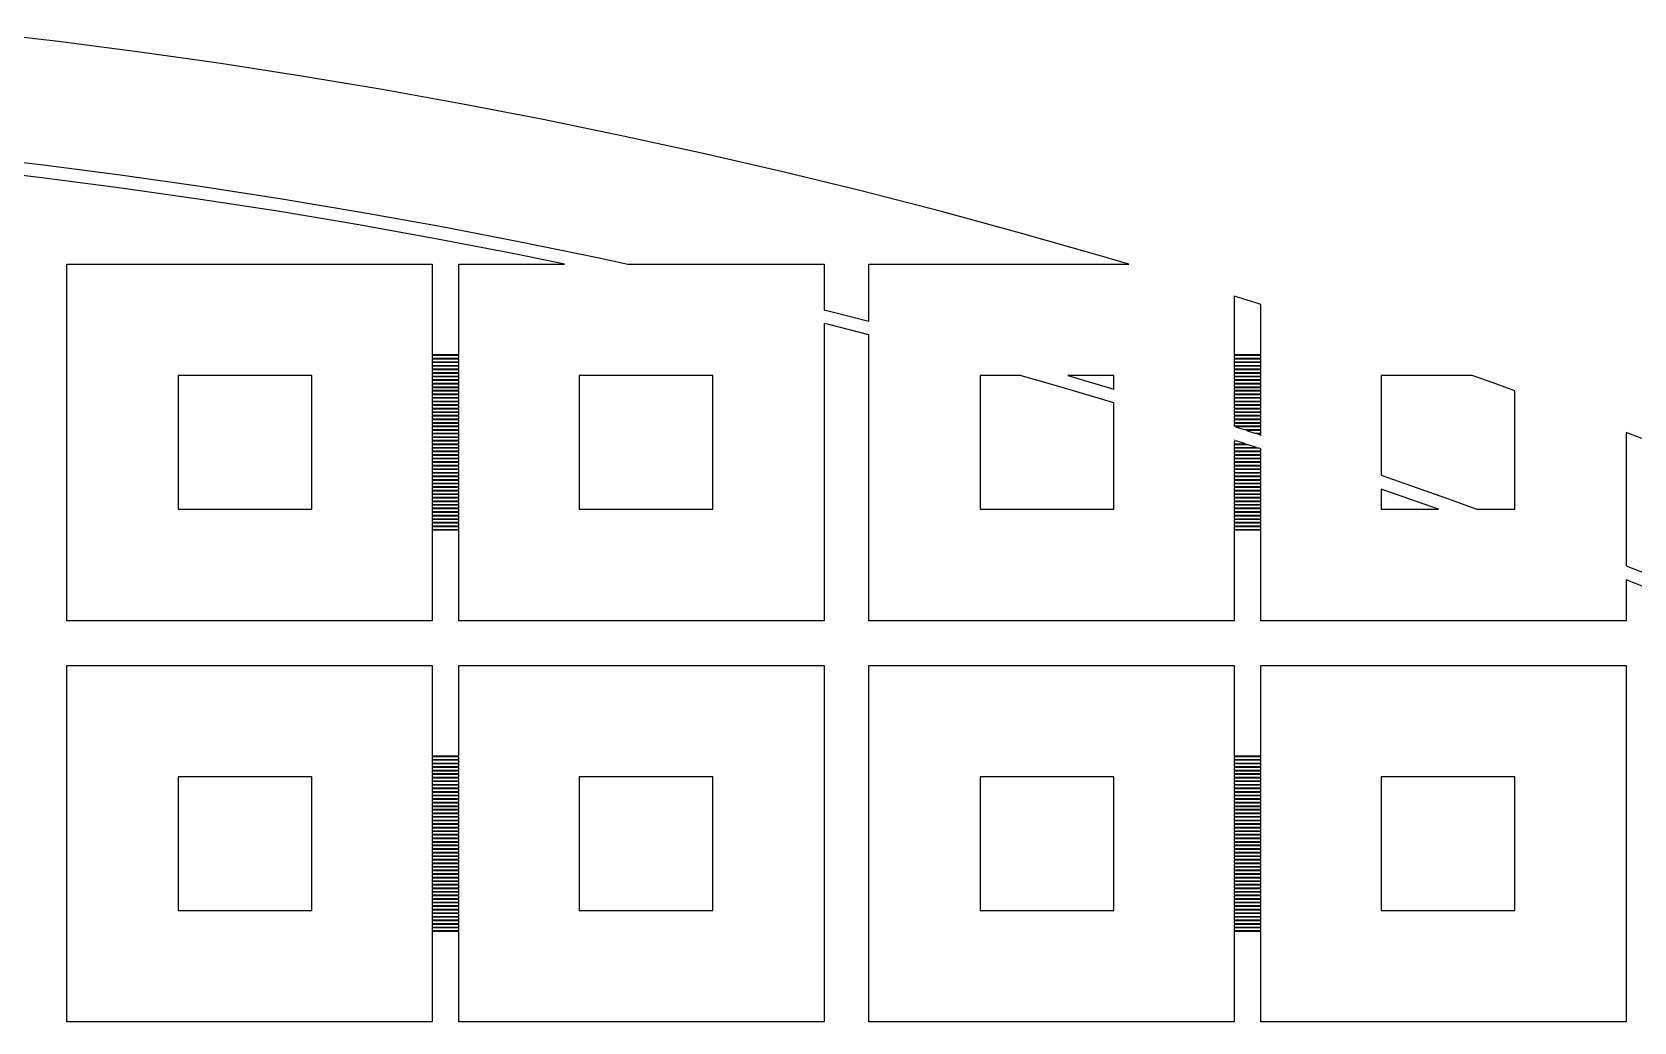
# Model space of a CAD drawing. Extents: x 40 to 187, y -3 to 150.
# Drawn here: x 119.5 to 137.88, y 138.31 to 149.66 of the extents above; entities that cross this region are included whole.
import ezdxf

# ---------------------------------------------------------------- set-up
doc = ezdxf.new("R2010")
doc.units = 0

msp = doc.modelspace()

# ---------------------------------------------------------------- linework, layer by layer
for p, q in [((119.805, 149.552), (118.873, 149.661)), ((120.736, 149.431), (119.805, 149.552)), ((121.666, 149.299), (120.736, 149.431)), ((122.593, 149.156), (121.666, 149.299)), ((123.519, 149.001), (122.593, 149.156)), ((124.443, 148.835), (123.519, 149.001)), ((125.365, 148.657), (124.443, 148.835)), ((126.285, 148.468), (125.365, 148.657)), ((127.202, 148.268), (126.285, 148.468)), ((118.716, 148.245), (119.631, 148.138)), ((128.117, 148.057), (127.202, 148.268)), ((119.612, 147.989), (118.699, 148.096)), ((120.524, 147.871), (119.612, 147.989)), ((119.631, 148.138), (120.544, 148.019)), ((120.544, 148.019), (121.457, 147.89)), ((129.029, 147.835), (128.117, 148.057)), ((121.435, 147.741), (120.524, 147.871)), ((121.457, 147.89), (122.367, 147.749)), ((129.938, 147.601), (129.029, 147.835)), ((122.343, 147.601), (121.435, 147.741)), ((122.367, 147.749), (123.276, 147.597)), ((123.25, 147.449), (122.343, 147.601)), ((124.155, 147.286), (123.25, 147.449)), ((123.276, 147.597), (124.183, 147.434)), ((130.844, 147.356), (129.938, 147.601)), ((125.058, 147.113), (124.155, 147.286)), ((124.183, 147.434), (125.087, 147.26)), ((125.087, 147.26), (125.99, 147.074)), ((131.748, 147.1), (130.844, 147.356)), ((125.612, 146.999), (125.058, 147.113)), ((125.99, 147.074), (126.336, 146.999)), ((132.089, 146.999), (131.748, 147.1)), ((119.9, 142.908), (119.9, 146.999)), ((119.9, 146.999), (124.093, 146.999)), ((124.093, 146.999), (124.093, 145.961)), ((124.399, 145.961), (124.399, 146.999)), ((124.399, 146.999), (125.612, 146.999)), ((126.336, 146.999), (128.592, 146.999)), ((128.592, 146.999), (128.592, 146.474)), ((129.103, 146.999), (132.089, 146.999)), ((129.103, 146.344), (129.103, 146.999)), ((133.544, 146.555), (133.296, 146.632)), ((133.296, 146.632), (133.296, 145.961)), ((133.603, 146.536), (133.544, 146.555)), ((133.603, 145.961), (133.603, 146.536)), ((128.592, 146.474), (128.683, 146.452)), ((128.683, 146.452), (129.103, 146.344)), ((128.646, 146.307), (128.592, 146.32)), ((128.592, 146.32), (128.592, 142.908)), ((129.103, 146.189), (128.646, 146.307)), ((129.103, 142.908), (129.103, 146.189)), ((124.093, 145.961), (124.399, 145.961)), ((124.399, 145.951), (124.093, 145.951)), ((124.093, 145.951), (124.093, 145.92)), ((124.093, 145.92), (124.399, 145.92)), ((124.399, 145.91), (124.093, 145.91)), ((124.093, 145.91), (124.093, 145.879)), ((124.093, 145.879), (124.399, 145.879)), ((124.399, 145.869), (124.093, 145.869)), ((124.093, 145.869), (124.093, 145.838)), ((124.093, 145.838), (124.399, 145.838)), ((124.399, 145.828), (124.093, 145.828)), ((124.093, 145.828), (124.093, 145.797)), ((124.093, 145.797), (124.399, 145.797)), ((124.399, 145.787), (124.093, 145.787)), ((124.093, 145.787), (124.093, 145.756)), ((124.399, 145.92), (124.399, 145.951)), ((124.399, 145.879), (124.399, 145.91)), ((124.399, 145.838), (124.399, 145.869)), ((124.399, 145.797), (124.399, 145.828)), ((124.399, 145.756), (124.399, 145.787)), ((133.296, 145.961), (133.603, 145.961)), ((133.603, 145.951), (133.296, 145.951)), ((133.296, 145.951), (133.296, 145.92)), ((133.296, 145.92), (133.603, 145.92)), ((133.603, 145.91), (133.296, 145.91)), ((133.296, 145.91), (133.296, 145.879)), ((133.296, 145.879), (133.603, 145.879)), ((133.603, 145.869), (133.296, 145.869)), ((133.296, 145.869), (133.296, 145.838)), ((133.296, 145.838), (133.603, 145.838)), ((133.603, 145.828), (133.296, 145.828)), ((133.296, 145.828), (133.296, 145.797)), ((133.296, 145.797), (133.603, 145.797)), ((133.603, 145.787), (133.296, 145.787)), ((133.296, 145.787), (133.296, 145.756)), ((133.603, 145.92), (133.603, 145.951)), ((133.603, 145.879), (133.603, 145.91)), ((133.603, 145.838), (133.603, 145.869)), ((133.603, 145.797), (133.603, 145.828)), ((133.603, 145.756), (133.603, 145.787)), ((122.712, 145.72), (121.178, 145.72)), ((121.178, 145.72), (121.178, 144.187)), ((122.712, 144.187), (122.712, 145.72)), ((124.093, 145.756), (124.399, 145.756)), ((124.399, 145.746), (124.093, 145.746)), ((124.093, 145.746), (124.093, 145.715)), ((124.093, 145.715), (124.399, 145.715)), ((124.399, 145.705), (124.093, 145.705)), ((124.093, 145.705), (124.093, 145.674)), ((124.093, 145.674), (124.399, 145.674)), ((124.399, 145.664), (124.093, 145.664)), ((124.093, 145.664), (124.093, 145.634)), ((124.093, 145.634), (124.399, 145.634)), ((124.399, 145.623), (124.093, 145.623)), ((124.093, 145.623), (124.093, 145.593)), ((124.399, 145.715), (124.399, 145.746)), ((124.399, 145.674), (124.399, 145.705)), ((124.399, 145.634), (124.399, 145.664)), ((124.399, 145.593), (124.399, 145.623)), ((127.314, 145.72), (125.78, 145.72)), ((125.78, 145.72), (125.78, 144.187)), ((127.314, 144.187), (127.314, 145.72)), ((130.839, 145.72), (130.381, 145.72)), ((130.381, 145.72), (130.381, 144.187)), ((131.309, 145.587), (130.839, 145.72)), ((131.915, 145.72), (131.388, 145.72)), ((131.388, 145.72), (131.915, 145.564)), ((131.915, 145.564), (131.915, 145.72)), ((133.296, 145.756), (133.603, 145.756)), ((133.603, 145.746), (133.296, 145.746)), ((133.296, 145.746), (133.296, 145.715)), ((133.296, 145.715), (133.603, 145.715)), ((133.603, 145.705), (133.296, 145.705)), ((133.296, 145.705), (133.296, 145.674)), ((133.296, 145.674), (133.603, 145.674)), ((133.603, 145.664), (133.296, 145.664)), ((133.296, 145.664), (133.296, 145.634)), ((133.296, 145.634), (133.603, 145.634)), ((133.603, 145.623), (133.296, 145.623)), ((133.296, 145.623), (133.296, 145.593)), ((133.603, 145.715), (133.603, 145.746)), ((133.603, 145.674), (133.603, 145.705)), ((133.603, 145.634), (133.603, 145.664)), ((133.603, 145.593), (133.603, 145.623)), ((136.027, 145.72), (134.983, 145.72)), ((134.983, 145.72), (134.983, 144.577)), ((136.213, 145.655), (136.027, 145.72)), ((136.517, 145.544), (136.213, 145.655)), ((124.093, 145.593), (124.399, 145.593)), ((124.399, 145.582), (124.093, 145.582)), ((124.093, 145.582), (124.093, 145.552)), ((124.093, 145.552), (124.399, 145.552)), ((124.399, 145.542), (124.093, 145.542)), ((124.093, 145.542), (124.093, 145.511)), ((124.093, 145.511), (124.399, 145.511)), ((124.399, 145.501), (124.093, 145.501)), ((124.093, 145.501), (124.093, 145.47)), ((124.093, 145.47), (124.399, 145.47)), ((124.399, 145.46), (124.093, 145.46)), ((124.093, 145.46), (124.093, 145.429)), ((124.093, 145.429), (124.399, 145.429)), ((124.399, 145.419), (124.093, 145.419)), ((124.093, 145.419), (124.093, 145.388)), ((124.399, 145.552), (124.399, 145.582)), ((124.399, 145.511), (124.399, 145.542)), ((124.399, 145.47), (124.399, 145.501)), ((124.399, 145.429), (124.399, 145.46)), ((124.399, 145.388), (124.399, 145.419)), ((131.915, 145.408), (131.309, 145.587)), ((133.296, 145.593), (133.603, 145.593)), ((133.603, 145.582), (133.296, 145.582)), ((133.296, 145.582), (133.296, 145.552)), ((133.296, 145.552), (133.603, 145.552)), ((133.603, 145.542), (133.296, 145.542)), ((133.296, 145.542), (133.296, 145.511)), ((133.296, 145.511), (133.603, 145.511)), ((133.603, 145.501), (133.296, 145.501)), ((133.296, 145.501), (133.296, 145.47)), ((133.296, 145.47), (133.603, 145.47)), ((133.603, 145.46), (133.296, 145.46)), ((133.296, 145.46), (133.296, 145.429)), ((133.296, 145.429), (133.603, 145.429)), ((133.603, 145.419), (133.296, 145.419)), ((133.296, 145.419), (133.296, 145.388)), ((133.603, 145.552), (133.603, 145.582)), ((133.603, 145.511), (133.603, 145.542)), ((133.603, 145.47), (133.603, 145.501)), ((133.603, 145.429), (133.603, 145.46)), ((133.603, 145.388), (133.603, 145.419)), ((136.517, 144.187), (136.517, 145.544)), ((124.093, 145.388), (124.399, 145.388)), ((124.399, 145.378), (124.093, 145.378)), ((124.093, 145.378), (124.093, 145.347)), ((124.093, 145.347), (124.399, 145.347)), ((124.399, 145.337), (124.093, 145.337)), ((124.093, 145.337), (124.093, 145.306)), ((124.093, 145.306), (124.399, 145.306)), ((124.399, 145.296), (124.093, 145.296)), ((124.093, 145.296), (124.093, 145.265)), ((124.093, 145.265), (124.399, 145.265)), ((124.399, 145.255), (124.093, 145.255)), ((124.093, 145.255), (124.093, 145.225)), ((124.399, 145.347), (124.399, 145.378)), ((124.399, 145.306), (124.399, 145.337)), ((124.399, 145.265), (124.399, 145.296)), ((124.399, 145.225), (124.399, 145.255)), ((131.915, 144.187), (131.915, 145.408)), ((133.296, 145.388), (133.603, 145.388)), ((133.603, 145.378), (133.296, 145.378)), ((133.296, 145.378), (133.296, 145.347)), ((133.296, 145.347), (133.603, 145.347)), ((133.603, 145.337), (133.296, 145.337)), ((133.296, 145.337), (133.296, 145.306)), ((133.296, 145.306), (133.603, 145.306)), ((133.603, 145.296), (133.296, 145.296)), ((133.296, 145.296), (133.296, 145.265)), ((133.296, 145.265), (133.603, 145.265)), ((133.603, 145.255), (133.296, 145.255)), ((133.296, 145.255), (133.296, 145.225)), ((133.603, 145.347), (133.603, 145.378)), ((133.603, 145.306), (133.603, 145.337)), ((133.603, 145.265), (133.603, 145.296)), ((133.603, 145.225), (133.603, 145.255)), ((124.093, 145.225), (124.399, 145.225)), ((124.399, 145.214), (124.093, 145.214)), ((124.093, 145.214), (124.093, 145.184)), ((124.093, 145.184), (124.399, 145.184)), ((124.399, 145.173), (124.093, 145.173)), ((124.093, 145.173), (124.093, 145.143)), ((124.093, 145.143), (124.399, 145.143)), ((124.399, 145.132), (124.093, 145.132)), ((124.093, 145.132), (124.093, 145.102)), ((124.093, 145.102), (124.399, 145.102)), ((124.399, 145.092), (124.093, 145.092)), ((124.093, 145.092), (124.093, 145.061)), ((124.093, 145.061), (124.399, 145.061)), ((124.399, 145.051), (124.093, 145.051)), ((124.093, 145.051), (124.093, 145.02)), ((124.399, 145.184), (124.399, 145.214)), ((124.399, 145.143), (124.399, 145.173)), ((124.399, 145.102), (124.399, 145.132)), ((124.399, 145.061), (124.399, 145.092)), ((124.399, 145.02), (124.399, 145.051)), ((133.296, 145.225), (133.603, 145.225)), ((133.603, 145.214), (133.296, 145.214)), ((133.296, 145.214), (133.296, 145.184)), ((133.296, 145.184), (133.603, 145.184)), ((133.603, 145.173), (133.296, 145.173)), ((133.296, 145.173), (133.296, 145.143)), ((133.296, 145.143), (133.603, 145.143)), ((133.603, 145.132), (133.312, 145.132)), ((133.312, 145.132), (133.407, 145.102)), ((133.407, 145.102), (133.603, 145.102)), ((133.603, 145.092), (133.439, 145.092)), ((133.439, 145.092), (133.533, 145.061)), ((133.533, 145.061), (133.603, 145.061)), ((133.603, 145.051), (133.565, 145.051)), ((133.565, 145.051), (133.603, 145.038)), ((133.603, 145.184), (133.603, 145.214)), ((133.603, 145.143), (133.603, 145.173)), ((133.603, 145.102), (133.603, 145.132)), ((133.603, 145.061), (133.603, 145.092)), ((133.603, 145.038), (133.603, 145.051)), ((137.973, 145.001), (137.795, 145.068)), ((137.795, 145.068), (137.795, 143.54)), ((124.093, 145.02), (124.399, 145.02)), ((124.399, 145.01), (124.093, 145.01)), ((124.093, 145.01), (124.093, 144.979)), ((124.093, 144.979), (124.399, 144.979)), ((124.399, 144.969), (124.093, 144.969)), ((124.093, 144.969), (124.093, 144.938)), ((124.093, 144.938), (124.399, 144.938)), ((124.399, 144.928), (124.093, 144.928)), ((124.093, 144.928), (124.093, 144.897)), ((124.093, 144.897), (124.399, 144.897)), ((124.399, 144.887), (124.093, 144.887)), ((124.093, 144.887), (124.093, 144.856)), ((124.399, 144.979), (124.399, 145.01)), ((124.399, 144.938), (124.399, 144.969)), ((124.399, 144.897), (124.399, 144.928)), ((124.399, 144.856), (124.399, 144.887)), ((133.296, 144.98), (133.296, 144.979)), ((133.299, 144.979), (133.296, 144.98)), ((133.296, 144.979), (133.299, 144.979)), ((133.331, 144.969), (133.296, 144.969)), ((133.296, 144.969), (133.296, 144.938)), ((133.296, 144.938), (133.425, 144.938)), ((133.457, 144.928), (133.296, 144.928)), ((133.296, 144.928), (133.296, 144.897)), ((133.296, 144.897), (133.552, 144.897)), ((133.583, 144.887), (133.296, 144.887)), ((133.296, 144.887), (133.296, 144.856)), ((133.425, 144.938), (133.331, 144.969)), ((133.552, 144.897), (133.457, 144.928)), ((133.603, 144.881), (133.583, 144.887)), ((133.603, 144.856), (133.603, 144.881)), ((124.093, 144.856), (124.399, 144.856)), ((124.399, 144.846), (124.093, 144.846)), ((124.093, 144.846), (124.093, 144.815)), ((124.093, 144.815), (124.399, 144.815)), ((124.399, 144.805), (124.093, 144.805)), ((124.093, 144.805), (124.093, 144.775)), ((124.093, 144.775), (124.399, 144.775)), ((124.399, 144.764), (124.093, 144.764)), ((124.093, 144.764), (124.093, 144.734)), ((124.093, 144.734), (124.399, 144.734)), ((124.399, 144.723), (124.093, 144.723)), ((124.093, 144.723), (124.093, 144.693)), ((124.093, 144.693), (124.399, 144.693)), ((124.399, 144.683), (124.093, 144.683)), ((124.093, 144.683), (124.093, 144.652)), ((124.399, 144.815), (124.399, 144.846)), ((124.399, 144.775), (124.399, 144.805)), ((124.399, 144.734), (124.399, 144.764)), ((124.399, 144.693), (124.399, 144.723)), ((124.399, 144.652), (124.399, 144.683)), ((133.296, 144.856), (133.603, 144.856)), ((133.603, 144.846), (133.296, 144.846)), ((133.296, 144.846), (133.296, 144.815)), ((133.296, 144.815), (133.603, 144.815)), ((133.603, 144.805), (133.296, 144.805)), ((133.296, 144.805), (133.296, 144.775)), ((133.296, 144.775), (133.603, 144.775)), ((133.603, 144.764), (133.296, 144.764)), ((133.296, 144.764), (133.296, 144.734)), ((133.296, 144.734), (133.603, 144.734)), ((133.603, 144.723), (133.296, 144.723)), ((133.296, 144.723), (133.296, 144.693)), ((133.296, 144.693), (133.603, 144.693)), ((133.603, 144.683), (133.296, 144.683)), ((133.296, 144.683), (133.296, 144.652)), ((133.603, 144.815), (133.603, 144.846)), ((133.603, 144.775), (133.603, 144.805)), ((133.603, 144.734), (133.603, 144.764)), ((133.603, 144.693), (133.603, 144.723)), ((133.603, 144.652), (133.603, 144.683)), ((124.093, 144.652), (124.399, 144.652)), ((124.399, 144.642), (124.093, 144.642)), ((124.093, 144.642), (124.093, 144.611)), ((124.093, 144.611), (124.399, 144.611)), ((124.399, 144.601), (124.093, 144.601)), ((124.093, 144.601), (124.093, 144.57)), ((124.093, 144.57), (124.399, 144.57)), ((124.399, 144.56), (124.093, 144.56)), ((124.093, 144.56), (124.093, 144.529)), ((124.093, 144.529), (124.399, 144.529)), ((124.399, 144.519), (124.093, 144.519)), ((124.093, 144.519), (124.093, 144.488)), ((124.399, 144.611), (124.399, 144.642)), ((124.399, 144.57), (124.399, 144.601)), ((124.399, 144.529), (124.399, 144.56)), ((124.399, 144.488), (124.399, 144.519)), ((133.296, 144.652), (133.603, 144.652)), ((133.603, 144.642), (133.296, 144.642)), ((133.296, 144.642), (133.296, 144.611)), ((133.296, 144.611), (133.603, 144.611)), ((133.603, 144.601), (133.296, 144.601)), ((133.296, 144.601), (133.296, 144.57)), ((133.296, 144.57), (133.603, 144.57)), ((133.603, 144.56), (133.296, 144.56)), ((133.296, 144.56), (133.296, 144.529)), ((133.296, 144.529), (133.603, 144.529)), ((133.603, 144.519), (133.296, 144.519)), ((133.296, 144.519), (133.296, 144.488)), ((133.603, 144.611), (133.603, 144.642)), ((133.603, 144.57), (133.603, 144.601)), ((133.603, 144.529), (133.603, 144.56)), ((133.603, 144.488), (133.603, 144.519)), ((134.983, 144.577), (135.733, 144.314)), ((124.093, 144.488), (124.399, 144.488)), ((124.399, 144.478), (124.093, 144.478)), ((124.093, 144.478), (124.093, 144.447)), ((124.093, 144.447), (124.399, 144.447)), ((124.399, 144.437), (124.093, 144.437)), ((124.093, 144.437), (124.093, 144.406)), ((124.093, 144.406), (124.399, 144.406)), ((124.399, 144.396), (124.093, 144.396)), ((124.093, 144.396), (124.093, 144.366)), ((124.093, 144.366), (124.399, 144.366)), ((124.399, 144.355), (124.093, 144.355)), ((124.093, 144.355), (124.093, 144.325)), ((124.093, 144.325), (124.399, 144.325)), ((124.399, 144.314), (124.093, 144.314)), ((124.093, 144.314), (124.093, 144.284)), ((124.399, 144.447), (124.399, 144.478)), ((124.399, 144.406), (124.399, 144.437)), ((124.399, 144.366), (124.399, 144.396)), ((124.399, 144.325), (124.399, 144.355)), ((124.399, 144.284), (124.399, 144.314)), ((133.296, 144.488), (133.603, 144.488)), ((133.603, 144.478), (133.296, 144.478)), ((133.296, 144.478), (133.296, 144.447)), ((133.296, 144.447), (133.603, 144.447)), ((133.603, 144.437), (133.296, 144.437)), ((133.296, 144.437), (133.296, 144.406)), ((133.296, 144.406), (133.603, 144.406)), ((133.603, 144.396), (133.296, 144.396)), ((133.296, 144.396), (133.296, 144.366)), ((133.296, 144.366), (133.603, 144.366)), ((133.603, 144.355), (133.296, 144.355)), ((133.296, 144.355), (133.296, 144.325)), ((133.296, 144.325), (133.603, 144.325)), ((133.603, 144.314), (133.296, 144.314)), ((133.296, 144.314), (133.296, 144.284)), ((133.603, 144.447), (133.603, 144.478)), ((133.603, 144.406), (133.603, 144.437)), ((133.603, 144.366), (133.603, 144.396)), ((133.603, 144.325), (133.603, 144.355)), ((133.603, 144.284), (133.603, 144.314)), ((134.983, 144.418), (134.983, 144.187)), ((135.642, 144.187), (134.983, 144.418)), ((135.733, 144.314), (136.081, 144.187)), ((121.178, 144.187), (122.712, 144.187)), ((124.093, 144.284), (124.399, 144.284)), ((124.399, 144.274), (124.093, 144.274)), ((124.093, 144.274), (124.093, 144.243)), ((124.093, 144.243), (124.399, 144.243)), ((124.399, 144.233), (124.093, 144.233)), ((124.093, 144.233), (124.093, 144.202)), ((124.093, 144.202), (124.399, 144.202)), ((124.399, 144.192), (124.093, 144.192)), ((124.093, 144.192), (124.093, 144.161)), ((124.093, 144.161), (124.399, 144.161)), ((124.399, 144.151), (124.093, 144.151)), ((124.093, 144.151), (124.093, 144.12)), ((124.399, 144.243), (124.399, 144.274)), ((124.399, 144.202), (124.399, 144.233)), ((124.399, 144.161), (124.399, 144.192)), ((124.399, 144.12), (124.399, 144.151)), ((125.78, 144.187), (127.314, 144.187)), ((130.381, 144.187), (131.915, 144.187)), ((133.296, 144.284), (133.603, 144.284)), ((133.603, 144.274), (133.296, 144.274)), ((133.296, 144.274), (133.296, 144.243)), ((133.296, 144.243), (133.603, 144.243)), ((133.603, 144.233), (133.296, 144.233)), ((133.296, 144.233), (133.296, 144.202)), ((133.296, 144.202), (133.603, 144.202)), ((133.603, 144.192), (133.296, 144.192)), ((133.296, 144.192), (133.296, 144.161)), ((133.296, 144.161), (133.603, 144.161)), ((133.603, 144.151), (133.296, 144.151)), ((133.296, 144.151), (133.296, 144.12)), ((133.603, 144.243), (133.603, 144.274)), ((133.603, 144.202), (133.603, 144.233)), ((133.603, 144.161), (133.603, 144.192)), ((133.603, 144.12), (133.603, 144.151)), ((134.983, 144.187), (135.642, 144.187)), ((136.081, 144.187), (136.517, 144.187)), ((124.093, 144.12), (124.399, 144.12)), ((124.399, 144.11), (124.093, 144.11)), ((124.093, 144.11), (124.093, 144.079)), ((124.093, 144.079), (124.399, 144.079)), ((124.399, 144.069), (124.093, 144.069)), ((124.093, 144.069), (124.093, 144.038)), ((124.093, 144.038), (124.399, 144.038)), ((124.399, 144.028), (124.093, 144.028)), ((124.093, 144.028), (124.093, 143.997)), ((124.093, 143.997), (124.399, 143.997)), ((124.399, 143.987), (124.093, 143.987)), ((124.093, 143.987), (124.093, 143.957)), ((124.093, 143.957), (124.399, 143.957)), ((124.399, 143.946), (124.093, 143.946)), ((124.093, 143.946), (124.093, 142.908)), ((124.399, 144.079), (124.399, 144.11)), ((124.399, 144.038), (124.399, 144.069)), ((124.399, 143.997), (124.399, 144.028)), ((124.399, 143.957), (124.399, 143.987)), ((124.399, 142.908), (124.399, 143.946)), ((133.296, 144.12), (133.603, 144.12)), ((133.603, 144.11), (133.296, 144.11)), ((133.296, 144.11), (133.296, 144.079)), ((133.296, 144.079), (133.603, 144.079)), ((133.603, 144.069), (133.296, 144.069)), ((133.296, 144.069), (133.296, 144.038)), ((133.296, 144.038), (133.603, 144.038)), ((133.603, 144.028), (133.296, 144.028)), ((133.296, 144.028), (133.296, 143.997)), ((133.296, 143.997), (133.603, 143.997)), ((133.603, 143.987), (133.296, 143.987)), ((133.296, 143.987), (133.296, 143.957)), ((133.296, 143.957), (133.603, 143.957)), ((133.603, 143.946), (133.296, 143.946)), ((133.296, 143.946), (133.296, 142.908)), ((133.603, 144.079), (133.603, 144.11)), ((133.603, 144.038), (133.603, 144.069)), ((133.603, 143.997), (133.603, 144.028)), ((133.603, 143.957), (133.603, 143.987)), ((133.603, 142.908), (133.603, 143.946)), ((137.795, 143.54), (138.307, 143.339)), ((138.262, 143.196), (137.795, 143.379)), ((137.795, 143.379), (137.795, 142.908)), ((124.093, 142.908), (119.9, 142.908)), ((128.592, 142.908), (124.399, 142.908)), ((133.296, 142.908), (129.103, 142.908)), ((137.795, 142.908), (133.603, 142.908)), ((119.9, 138.307), (119.9, 142.397)), ((119.9, 142.397), (124.093, 142.397)), ((124.093, 142.397), (124.093, 141.359)), ((124.399, 141.359), (124.399, 142.397)), ((124.399, 142.397), (128.592, 142.397)), ((128.592, 142.397), (128.592, 138.307)), ((129.103, 138.307), (129.103, 142.397)), ((129.103, 142.397), (133.296, 142.397)), ((133.296, 142.397), (133.296, 141.359)), ((133.603, 141.359), (133.603, 142.397)), ((133.603, 142.397), (137.795, 142.397)), ((137.795, 142.397), (137.795, 138.307)), ((124.093, 141.359), (124.399, 141.359)), ((124.399, 141.349), (124.093, 141.349)), ((124.093, 141.349), (124.093, 141.318)), ((124.093, 141.318), (124.399, 141.318)), ((124.399, 141.308), (124.093, 141.308)), ((124.093, 141.308), (124.093, 141.277)), ((124.093, 141.277), (124.399, 141.277)), ((124.399, 141.267), (124.093, 141.267)), ((124.093, 141.267), (124.093, 141.236)), ((124.093, 141.236), (124.399, 141.236)), ((124.399, 141.226), (124.093, 141.226)), ((124.093, 141.226), (124.093, 141.195)), ((124.093, 141.195), (124.399, 141.195)), ((124.399, 141.318), (124.399, 141.349)), ((124.399, 141.277), (124.399, 141.308)), ((124.399, 141.236), (124.399, 141.267)), ((124.399, 141.195), (124.399, 141.226)), ((133.296, 141.359), (133.603, 141.359)), ((133.603, 141.349), (133.296, 141.349)), ((133.296, 141.349), (133.296, 141.318)), ((133.296, 141.318), (133.603, 141.318)), ((133.603, 141.308), (133.296, 141.308)), ((133.296, 141.308), (133.296, 141.277)), ((133.296, 141.277), (133.603, 141.277)), ((133.603, 141.267), (133.296, 141.267)), ((133.296, 141.267), (133.296, 141.236)), ((133.296, 141.236), (133.603, 141.236)), ((133.603, 141.226), (133.296, 141.226)), ((133.296, 141.226), (133.296, 141.195)), ((133.296, 141.195), (133.603, 141.195)), ((133.603, 141.318), (133.603, 141.349)), ((133.603, 141.277), (133.603, 141.308)), ((133.603, 141.236), (133.603, 141.267)), ((133.603, 141.195), (133.603, 141.226)), ((122.712, 141.119), (121.178, 141.119)), ((121.178, 141.119), (121.178, 139.585)), ((122.712, 139.585), (122.712, 141.119)), ((124.399, 141.185), (124.093, 141.185)), ((124.093, 141.185), (124.093, 141.155)), ((124.093, 141.155), (124.399, 141.155)), ((124.399, 141.144), (124.093, 141.144)), ((124.093, 141.144), (124.093, 141.114)), ((124.093, 141.114), (124.399, 141.114)), ((124.399, 141.103), (124.093, 141.103)), ((124.093, 141.103), (124.093, 141.073)), ((124.093, 141.073), (124.399, 141.073)), ((124.399, 141.063), (124.093, 141.063)), ((124.093, 141.063), (124.093, 141.032)), ((124.093, 141.032), (124.399, 141.032)), ((124.399, 141.022), (124.093, 141.022)), ((124.093, 141.022), (124.093, 140.991)), ((124.399, 141.155), (124.399, 141.185)), ((124.399, 141.114), (124.399, 141.144)), ((124.399, 141.073), (124.399, 141.103)), ((124.399, 141.032), (124.399, 141.063)), ((124.399, 140.991), (124.399, 141.022)), ((127.314, 141.119), (125.78, 141.119)), ((125.78, 141.119), (125.78, 139.585)), ((127.314, 139.585), (127.314, 141.119)), ((131.915, 141.119), (130.381, 141.119)), ((130.381, 141.119), (130.381, 139.585)), ((131.915, 139.585), (131.915, 141.119)), ((133.603, 141.185), (133.296, 141.185)), ((133.296, 141.185), (133.296, 141.155)), ((133.296, 141.155), (133.603, 141.155)), ((133.603, 141.144), (133.296, 141.144)), ((133.296, 141.144), (133.296, 141.114)), ((133.296, 141.114), (133.603, 141.114)), ((133.603, 141.103), (133.296, 141.103)), ((133.296, 141.103), (133.296, 141.073)), ((133.296, 141.073), (133.603, 141.073)), ((133.603, 141.063), (133.296, 141.063)), ((133.296, 141.063), (133.296, 141.032)), ((133.296, 141.032), (133.603, 141.032)), ((133.603, 141.022), (133.296, 141.022)), ((133.296, 141.022), (133.296, 140.991)), ((133.603, 141.155), (133.603, 141.185)), ((133.603, 141.114), (133.603, 141.144)), ((133.603, 141.073), (133.603, 141.103)), ((133.603, 141.032), (133.603, 141.063)), ((133.603, 140.991), (133.603, 141.022)), ((136.517, 141.119), (134.983, 141.119)), ((134.983, 141.119), (134.983, 139.585)), ((136.517, 139.585), (136.517, 141.119)), ((124.093, 140.991), (124.399, 140.991)), ((124.399, 140.981), (124.093, 140.981)), ((124.093, 140.981), (124.093, 140.95)), ((124.093, 140.95), (124.399, 140.95)), ((124.399, 140.94), (124.093, 140.94)), ((124.093, 140.94), (124.093, 140.909)), ((124.093, 140.909), (124.399, 140.909)), ((124.399, 140.899), (124.093, 140.899)), ((124.093, 140.899), (124.093, 140.868)), ((124.093, 140.868), (124.399, 140.868)), ((124.399, 140.858), (124.093, 140.858)), ((124.093, 140.858), (124.093, 140.827)), ((124.093, 140.827), (124.399, 140.827)), ((124.399, 140.95), (124.399, 140.981)), ((124.399, 140.909), (124.399, 140.94)), ((124.399, 140.868), (124.399, 140.899)), ((124.399, 140.827), (124.399, 140.858)), ((133.296, 140.991), (133.603, 140.991)), ((133.603, 140.981), (133.296, 140.981)), ((133.296, 140.981), (133.296, 140.95)), ((133.296, 140.95), (133.603, 140.95)), ((133.603, 140.94), (133.296, 140.94)), ((133.296, 140.94), (133.296, 140.909)), ((133.296, 140.909), (133.603, 140.909)), ((133.603, 140.899), (133.296, 140.899)), ((133.296, 140.899), (133.296, 140.868)), ((133.296, 140.868), (133.603, 140.868)), ((133.603, 140.858), (133.296, 140.858)), ((133.296, 140.858), (133.296, 140.827)), ((133.296, 140.827), (133.603, 140.827)), ((133.603, 140.95), (133.603, 140.981)), ((133.603, 140.909), (133.603, 140.94)), ((133.603, 140.868), (133.603, 140.899)), ((133.603, 140.827), (133.603, 140.858)), ((124.399, 140.817), (124.093, 140.817)), ((124.093, 140.817), (124.093, 140.786)), ((124.093, 140.786), (124.399, 140.786)), ((124.399, 140.776), (124.093, 140.776)), ((124.093, 140.776), (124.093, 140.746)), ((124.093, 140.746), (124.399, 140.746)), ((124.399, 140.735), (124.093, 140.735)), ((124.093, 140.735), (124.093, 140.705)), ((124.093, 140.705), (124.399, 140.705)), ((124.399, 140.694), (124.093, 140.694)), ((124.093, 140.694), (124.093, 140.664)), ((124.093, 140.664), (124.399, 140.664)), ((124.399, 140.654), (124.093, 140.654)), ((124.093, 140.654), (124.093, 140.623)), ((124.399, 140.786), (124.399, 140.817)), ((124.399, 140.746), (124.399, 140.776)), ((124.399, 140.705), (124.399, 140.735)), ((124.399, 140.664), (124.399, 140.694)), ((124.399, 140.623), (124.399, 140.654)), ((133.603, 140.817), (133.296, 140.817)), ((133.296, 140.817), (133.296, 140.786)), ((133.296, 140.786), (133.603, 140.786)), ((133.603, 140.776), (133.296, 140.776)), ((133.296, 140.776), (133.296, 140.746)), ((133.296, 140.746), (133.603, 140.746)), ((133.603, 140.735), (133.296, 140.735)), ((133.296, 140.735), (133.296, 140.705)), ((133.296, 140.705), (133.603, 140.705)), ((133.603, 140.694), (133.296, 140.694)), ((133.296, 140.694), (133.296, 140.664)), ((133.296, 140.664), (133.603, 140.664)), ((133.603, 140.654), (133.296, 140.654)), ((133.296, 140.654), (133.296, 140.623)), ((133.603, 140.786), (133.603, 140.817)), ((133.603, 140.746), (133.603, 140.776)), ((133.603, 140.705), (133.603, 140.735)), ((133.603, 140.664), (133.603, 140.694)), ((133.603, 140.623), (133.603, 140.654)), ((124.093, 140.623), (124.399, 140.623)), ((124.399, 140.613), (124.093, 140.613)), ((124.093, 140.613), (124.093, 140.582)), ((124.093, 140.582), (124.399, 140.582)), ((124.399, 140.572), (124.093, 140.572)), ((124.093, 140.572), (124.093, 140.541)), ((124.093, 140.541), (124.399, 140.541)), ((124.399, 140.531), (124.093, 140.531)), ((124.093, 140.531), (124.093, 140.5)), ((124.093, 140.5), (124.399, 140.5)), ((124.399, 140.49), (124.093, 140.49)), ((124.093, 140.49), (124.093, 140.459)), ((124.093, 140.459), (124.399, 140.459)), ((124.399, 140.582), (124.399, 140.613)), ((124.399, 140.541), (124.399, 140.572)), ((124.399, 140.5), (124.399, 140.531)), ((124.399, 140.459), (124.399, 140.49)), ((133.296, 140.623), (133.603, 140.623)), ((133.603, 140.613), (133.296, 140.613)), ((133.296, 140.613), (133.296, 140.582)), ((133.296, 140.582), (133.603, 140.582)), ((133.603, 140.572), (133.296, 140.572)), ((133.296, 140.572), (133.296, 140.541)), ((133.296, 140.541), (133.603, 140.541)), ((133.603, 140.531), (133.296, 140.531)), ((133.296, 140.531), (133.296, 140.5)), ((133.296, 140.5), (133.603, 140.5)), ((133.603, 140.49), (133.296, 140.49)), ((133.296, 140.49), (133.296, 140.459)), ((133.296, 140.459), (133.603, 140.459)), ((133.603, 140.582), (133.603, 140.613)), ((133.603, 140.541), (133.603, 140.572)), ((133.603, 140.5), (133.603, 140.531)), ((133.603, 140.459), (133.603, 140.49)), ((124.399, 140.449), (124.093, 140.449)), ((124.093, 140.449), (124.093, 140.418)), ((124.093, 140.418), (124.399, 140.418)), ((124.399, 140.408), (124.093, 140.408)), ((124.093, 140.408), (124.093, 140.377)), ((124.093, 140.377), (124.399, 140.377)), ((124.399, 140.367), (124.093, 140.367)), ((124.093, 140.367), (124.093, 140.337)), ((124.093, 140.337), (124.399, 140.337)), ((124.399, 140.326), (124.093, 140.326)), ((124.093, 140.326), (124.093, 140.296)), ((124.093, 140.296), (124.399, 140.296)), ((124.399, 140.285), (124.093, 140.285)), ((124.093, 140.285), (124.093, 140.255)), ((124.399, 140.418), (124.399, 140.449)), ((124.399, 140.377), (124.399, 140.408)), ((124.399, 140.337), (124.399, 140.367)), ((124.399, 140.296), (124.399, 140.326)), ((124.399, 140.255), (124.399, 140.285)), ((133.603, 140.449), (133.296, 140.449)), ((133.296, 140.449), (133.296, 140.418)), ((133.296, 140.418), (133.603, 140.418)), ((133.603, 140.408), (133.296, 140.408)), ((133.296, 140.408), (133.296, 140.377)), ((133.296, 140.377), (133.603, 140.377)), ((133.603, 140.367), (133.296, 140.367)), ((133.296, 140.367), (133.296, 140.337)), ((133.296, 140.337), (133.603, 140.337)), ((133.603, 140.326), (133.296, 140.326)), ((133.296, 140.326), (133.296, 140.296)), ((133.296, 140.296), (133.603, 140.296)), ((133.603, 140.285), (133.296, 140.285)), ((133.296, 140.285), (133.296, 140.255)), ((133.603, 140.418), (133.603, 140.449)), ((133.603, 140.377), (133.603, 140.408)), ((133.603, 140.337), (133.603, 140.367)), ((133.603, 140.296), (133.603, 140.326)), ((133.603, 140.255), (133.603, 140.285)), ((124.093, 140.255), (124.399, 140.255)), ((124.399, 140.244), (124.093, 140.244)), ((124.093, 140.244), (124.093, 140.214)), ((124.093, 140.214), (124.399, 140.214)), ((124.399, 140.204), (124.093, 140.204)), ((124.093, 140.204), (124.093, 140.173)), ((124.093, 140.173), (124.399, 140.173)), ((124.399, 140.163), (124.093, 140.163)), ((124.093, 140.163), (124.093, 140.132)), ((124.093, 140.132), (124.399, 140.132)), ((124.399, 140.122), (124.093, 140.122)), ((124.093, 140.122), (124.093, 140.091)), ((124.093, 140.091), (124.399, 140.091)), ((124.399, 140.214), (124.399, 140.244)), ((124.399, 140.173), (124.399, 140.204)), ((124.399, 140.132), (124.399, 140.163)), ((124.399, 140.091), (124.399, 140.122)), ((133.296, 140.255), (133.603, 140.255)), ((133.603, 140.244), (133.296, 140.244)), ((133.296, 140.244), (133.296, 140.214)), ((133.296, 140.214), (133.603, 140.214)), ((133.603, 140.204), (133.296, 140.204)), ((133.296, 140.204), (133.296, 140.173)), ((133.296, 140.173), (133.603, 140.173)), ((133.603, 140.163), (133.296, 140.163)), ((133.296, 140.163), (133.296, 140.132)), ((133.296, 140.132), (133.603, 140.132)), ((133.603, 140.122), (133.296, 140.122)), ((133.296, 140.122), (133.296, 140.091)), ((133.296, 140.091), (133.603, 140.091)), ((133.603, 140.214), (133.603, 140.244)), ((133.603, 140.173), (133.603, 140.204)), ((133.603, 140.132), (133.603, 140.163)), ((133.603, 140.091), (133.603, 140.122)), ((124.399, 140.081), (124.093, 140.081)), ((124.093, 140.081), (124.093, 140.05)), ((124.093, 140.05), (124.399, 140.05)), ((124.399, 140.04), (124.093, 140.04)), ((124.093, 140.04), (124.093, 140.009)), ((124.093, 140.009), (124.399, 140.009)), ((124.399, 139.999), (124.093, 139.999)), ((124.093, 139.999), (124.093, 139.968)), ((124.093, 139.968), (124.399, 139.968)), ((124.399, 139.958), (124.093, 139.958)), ((124.093, 139.958), (124.093, 139.927)), ((124.093, 139.927), (124.399, 139.927)), ((124.399, 139.917), (124.093, 139.917)), ((124.093, 139.917), (124.093, 139.887)), ((124.399, 140.05), (124.399, 140.081)), ((124.399, 140.009), (124.399, 140.04)), ((124.399, 139.968), (124.399, 139.999)), ((124.399, 139.927), (124.399, 139.958)), ((124.399, 139.887), (124.399, 139.917)), ((133.603, 140.081), (133.296, 140.081)), ((133.296, 140.081), (133.296, 140.05)), ((133.296, 140.05), (133.603, 140.05)), ((133.603, 140.04), (133.296, 140.04)), ((133.296, 140.04), (133.296, 140.009)), ((133.296, 140.009), (133.603, 140.009)), ((133.603, 139.999), (133.296, 139.999)), ((133.296, 139.999), (133.296, 139.968)), ((133.296, 139.968), (133.603, 139.968)), ((133.603, 139.958), (133.296, 139.958)), ((133.296, 139.958), (133.296, 139.927)), ((133.296, 139.927), (133.603, 139.927)), ((133.603, 139.917), (133.296, 139.917)), ((133.296, 139.917), (133.296, 139.887)), ((133.603, 140.05), (133.603, 140.081)), ((133.603, 140.009), (133.603, 140.04)), ((133.603, 139.968), (133.603, 139.999)), ((133.603, 139.927), (133.603, 139.958)), ((133.603, 139.887), (133.603, 139.917)), ((124.093, 139.887), (124.399, 139.887)), ((124.399, 139.876), (124.093, 139.876)), ((124.093, 139.876), (124.093, 139.846)), ((124.093, 139.846), (124.399, 139.846)), ((124.399, 139.835), (124.093, 139.835)), ((124.093, 139.835), (124.093, 139.805)), ((124.093, 139.805), (124.399, 139.805)), ((124.399, 139.795), (124.093, 139.795)), ((124.093, 139.795), (124.093, 139.764)), ((124.093, 139.764), (124.399, 139.764)), ((124.399, 139.754), (124.093, 139.754)), ((124.093, 139.754), (124.093, 139.723)), ((124.093, 139.723), (124.399, 139.723)), ((124.399, 139.846), (124.399, 139.876)), ((124.399, 139.805), (124.399, 139.835)), ((124.399, 139.764), (124.399, 139.795)), ((124.399, 139.723), (124.399, 139.754)), ((133.296, 139.887), (133.603, 139.887)), ((133.603, 139.876), (133.296, 139.876)), ((133.296, 139.876), (133.296, 139.846)), ((133.296, 139.846), (133.603, 139.846)), ((133.603, 139.835), (133.296, 139.835)), ((133.296, 139.835), (133.296, 139.805)), ((133.296, 139.805), (133.603, 139.805)), ((133.603, 139.795), (133.296, 139.795)), ((133.296, 139.795), (133.296, 139.764)), ((133.296, 139.764), (133.603, 139.764)), ((133.603, 139.754), (133.296, 139.754)), ((133.296, 139.754), (133.296, 139.723)), ((133.296, 139.723), (133.603, 139.723)), ((133.603, 139.846), (133.603, 139.876)), ((133.603, 139.805), (133.603, 139.835)), ((133.603, 139.764), (133.603, 139.795)), ((133.603, 139.723), (133.603, 139.754)), ((121.178, 139.585), (122.712, 139.585)), ((124.399, 139.713), (124.093, 139.713)), ((124.093, 139.713), (124.093, 139.682)), ((124.093, 139.682), (124.399, 139.682)), ((124.399, 139.672), (124.093, 139.672)), ((124.093, 139.672), (124.093, 139.641)), ((124.093, 139.641), (124.399, 139.641)), ((124.399, 139.631), (124.093, 139.631)), ((124.093, 139.631), (124.093, 139.6)), ((124.093, 139.6), (124.399, 139.6)), ((124.399, 139.59), (124.093, 139.59)), ((124.093, 139.59), (124.093, 139.559)), ((124.093, 139.559), (124.399, 139.559)), ((124.399, 139.549), (124.093, 139.549)), ((124.093, 139.549), (124.093, 139.518)), ((124.399, 139.682), (124.399, 139.713)), ((124.399, 139.641), (124.399, 139.672)), ((124.399, 139.6), (124.399, 139.631)), ((124.399, 139.559), (124.399, 139.59)), ((124.399, 139.518), (124.399, 139.549)), ((125.78, 139.585), (127.314, 139.585)), ((130.381, 139.585), (131.915, 139.585)), ((133.603, 139.713), (133.296, 139.713)), ((133.296, 139.713), (133.296, 139.682)), ((133.296, 139.682), (133.603, 139.682)), ((133.603, 139.672), (133.296, 139.672)), ((133.296, 139.672), (133.296, 139.641)), ((133.296, 139.641), (133.603, 139.641)), ((133.603, 139.631), (133.296, 139.631)), ((133.296, 139.631), (133.296, 139.6)), ((133.296, 139.6), (133.603, 139.6)), ((133.603, 139.59), (133.296, 139.59)), ((133.296, 139.59), (133.296, 139.559)), ((133.296, 139.559), (133.603, 139.559)), ((133.603, 139.549), (133.296, 139.549)), ((133.296, 139.549), (133.296, 139.518)), ((133.603, 139.682), (133.603, 139.713)), ((133.603, 139.641), (133.603, 139.672)), ((133.603, 139.6), (133.603, 139.631)), ((133.603, 139.559), (133.603, 139.59)), ((133.603, 139.518), (133.603, 139.549)), ((134.983, 139.585), (136.517, 139.585)), ((124.093, 139.518), (124.399, 139.518)), ((124.399, 139.508), (124.093, 139.508)), ((124.093, 139.508), (124.093, 139.478)), ((124.093, 139.478), (124.399, 139.478)), ((124.399, 139.467), (124.093, 139.467)), ((124.093, 139.467), (124.093, 139.437)), ((124.093, 139.437), (124.399, 139.437)), ((124.399, 139.426), (124.093, 139.426)), ((124.093, 139.426), (124.093, 139.396)), ((124.093, 139.396), (124.399, 139.396)), ((124.399, 139.385), (124.093, 139.385)), ((124.093, 139.385), (124.093, 139.355)), ((124.093, 139.355), (124.399, 139.355)), ((124.399, 139.478), (124.399, 139.508)), ((124.399, 139.437), (124.399, 139.467)), ((124.399, 139.396), (124.399, 139.426)), ((124.399, 139.355), (124.399, 139.385)), ((133.296, 139.518), (133.603, 139.518)), ((133.603, 139.508), (133.296, 139.508)), ((133.296, 139.508), (133.296, 139.478)), ((133.296, 139.478), (133.603, 139.478)), ((133.603, 139.467), (133.296, 139.467)), ((133.296, 139.467), (133.296, 139.437)), ((133.296, 139.437), (133.603, 139.437)), ((133.603, 139.426), (133.296, 139.426)), ((133.296, 139.426), (133.296, 139.396)), ((133.296, 139.396), (133.603, 139.396)), ((133.603, 139.385), (133.296, 139.385)), ((133.296, 139.385), (133.296, 139.355)), ((133.296, 139.355), (133.603, 139.355)), ((133.603, 139.478), (133.603, 139.508)), ((133.603, 139.437), (133.603, 139.467)), ((133.603, 139.396), (133.603, 139.426)), ((133.603, 139.355), (133.603, 139.385)), ((124.399, 139.345), (124.093, 139.345)), ((124.093, 139.345), (124.093, 138.307)), ((124.399, 138.307), (124.399, 139.345)), ((133.603, 139.345), (133.296, 139.345)), ((133.296, 139.345), (133.296, 138.307)), ((133.603, 138.307), (133.603, 139.345)), ((124.093, 138.307), (119.9, 138.307)), ((128.592, 138.307), (124.399, 138.307)), ((133.296, 138.307), (129.103, 138.307)), ((137.795, 138.307), (133.603, 138.307))]:
    msp.add_line(p, q)

doc.saveas('drawing.dxf')
